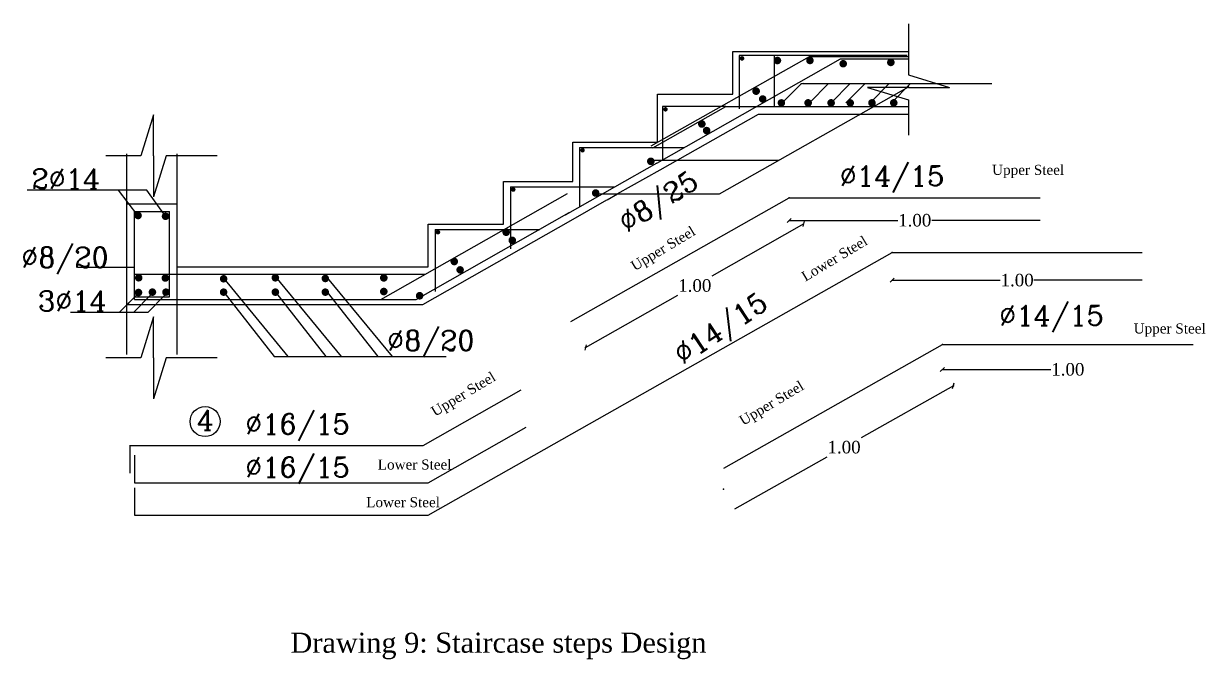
# Model space of a CAD drawing. Header units: inches. Extents: x 159757 to 319554, y 183473 to 366995.
# Drawn here: x 159784.63 to 159796.4, y 183517.5 to 183523.84 of the extents above; entities that cross this region are included whole.
import ezdxf

# ---------------------------------------------------------------- set-up
doc = ezdxf.new("R2010")
doc.units = ezdxf.units.IN
doc.header["$MEASUREMENT"] = 0
doc.header["$PDSIZE"] = 2
doc.layers.add('DIM6', color=180, linetype='Continuous')
doc.styles.get("Standard").update_dxf_attribs({"font": 'times.ttf', "height": 0.15})
doc.styles.add('style13', font='times.ttf', dxfattribs={"height": 0.06})
doc.styles.add('STYLE2', font='romanc.shx', dxfattribs={"height": 50})

# ---------------------------------------------------------------- blocks, each defined once
blk = doc.blocks.new('_Oblique')
at = {"color": 0, "linetype": 'ByBlock', "lineweight": -2}
blk.add_line((-0.5, -0.5), (0.5, 0.5), dxfattribs=at)

msp = doc.modelspace()

# ---------------------------------------------------------------- linework, layer by layer
at = {"layer": 'DIM6', "color": 7, "linetype": 'Continuous'}
for p, q in [((159793.446, 183523.836), (159793.446, 183523.326)), ((159790.885, 183522.618), (159792.46, 183523.51)), ((159790.941, 183522.448), (159792.77, 183523.485)), ((159791.696, 183523.56), (159793.446, 183523.56)), ((159791.696, 183523.135), (159791.696, 183523.56)), ((159793.432, 183523.518), (159791.76, 183523.518)), ((159791.76, 183523.518), (159791.76, 183522.988)), ((159792.109, 183523.518), (159792.109, 183523.01)), ((159792.46, 183523.51), (159793.446, 183523.51)), ((159792.77, 183523.485), (159793.446, 183523.485)), ((159792.399, 183523.239), (159794.278, 183523.239)), ((159792.46, 183523.047), (159792.651, 183523.239)), ((159792.676, 183523.047), (159792.867, 183523.239)), ((159792.822, 183523.047), (159793.014, 183523.239)), ((159793.064, 183523.047), (159793.255, 183523.239)), ((159793.276, 183523.047), (159793.468, 183523.239)), ((159793.446, 183523.326), (159793.854, 183523.201)), ((159790.946, 183523.135), (159791.696, 183523.135)), ((159790.946, 183522.657), (159790.946, 183523.135)), ((159791.563, 183522.14), (159793.453, 183523.211)), ((159792.187, 183523.047), (159792.363, 183523.224)), ((159793.446, 183523.201), (159793.037, 183523.201)), ((159793.037, 183523.201), (159793.446, 183523.076)), ((159793.446, 183523.201), (159793.854, 183523.201)), ((159790.9, 183522.598), (159791.628, 183523.01)), ((159791.628, 183523.01), (159790.997, 183523.01)), ((159790.997, 183523.01), (159790.997, 183522.48)), ((159791.628, 183523.01), (159793.446, 183523.01)), ((159793.446, 183523.076), (159793.446, 183522.726)), ((159785.926, 183522.929), (159785.801, 183522.521)), ((159785.926, 183522.521), (159785.926, 183522.929)), ((159790.973, 183522.381), (159791.952, 183522.935)), ((159791.952, 183522.935), (159793.446, 183522.935)), ((159790.102, 183522.265), (159790.102, 183522.657)), ((159790.102, 183522.657), (159790.346, 183522.657)), ((159790.346, 183522.657), (159790.946, 183522.657)), ((159785.661, 183520.54), (159785.661, 183522.54)), ((159786.161, 183520.54), (159786.161, 183522.54)), ((159790.171, 183522.603), (159790.171, 183522.012)), ((159790.171, 183522.603), (159790.367, 183522.603)), ((159790.367, 183522.603), (159791.213, 183522.603)), ((159785.801, 183522.521), (159785.451, 183522.521)), ((159786.051, 183522.521), (159785.926, 183522.112)), ((159785.926, 183522.521), (159785.926, 183522.112)), ((159786.561, 183522.521), (159786.051, 183522.521)), ((159790.523, 183522.212), (159790.943, 183522.45)), ((159790.867, 183522.477), (159792.157, 183522.477)), ((159790.546, 183522.14), (159790.973, 183522.381)), ((159785.861, 183522.177), (159784.666, 183522.177)), ((159785.769, 183521.926), (159785.577, 183522.177)), ((159786.046, 183521.918), (159785.861, 183522.177)), ((159789.411, 183521.84), (159789.411, 183522.265)), ((159789.411, 183522.265), (159790.102, 183522.265)), ((159789.481, 183522.212), (159790.523, 183522.212)), ((159789.481, 183522.212), (159789.481, 183521.592)), ((159790.029, 183521.932), (159790.52, 183522.21)), ((159788.189, 183521.09), (159790.049, 183522.144)), ((159790.084, 183520.868), (159792.259, 183522.101)), ((159790.084, 183521.877), (159790.443, 183522.08)), ((159790.351, 183522.14), (159791.563, 183522.14)), ((159790.444, 183522.083), (159790.547, 183522.141)), ((159792.259, 183522.101), (159794.759, 183522.101)), ((159785.661, 183522.04), (159786.161, 183522.04)), ((159785.736, 183521.965), (159786.086, 183521.965)), ((159785.736, 183521.09), (159785.736, 183521.965)), ((159786.086, 183521.115), (159786.086, 183521.965)), ((159788.544, 183521.09), (159790.068, 183521.954)), ((159788.608, 183521.04), (159790.084, 183521.877)), ((159788.661, 183521.415), (159788.661, 183521.84)), ((159788.661, 183521.84), (159789.411, 183521.84)), ((159792.405, 183521.843), (159791.487, 183521.322)), ((159792.259, 183521.877), (159793.34, 183521.877)), ((159794.759, 183521.877), (159793.678, 183521.877)), ((159788.731, 183521.787), (159789.773, 183521.787)), ((159788.731, 183521.787), (159788.731, 183521.167)), ((159788.661, 183518.939), (159793.283, 183521.558)), ((159793.283, 183521.558), (159795.774, 183521.558)), ((159785.739, 183521.406), (159785.17, 183521.406)), ((159786.161, 183521.415), (159788.661, 183521.415)), ((159785.736, 183521.34), (159788.63, 183521.34)), ((159786.625, 183521.299), (159787.265, 183520.521)), ((159787.141, 183521.314), (159787.796, 183520.521)), ((159787.657, 183521.304), (159788.302, 183520.521)), ((159793.283, 183521.281), (159794.36, 183521.281)), ((159795.774, 183521.281), (159794.697, 183521.281)), ((159785.769, 183521.144), (159785.584, 183520.959)), ((159785.904, 183521.137), (159785.726, 183520.959)), ((159786.046, 183521.137), (159785.868, 183520.959)), ((159786.625, 183521.162), (159787.127, 183520.521)), ((159787.141, 183521.162), (159787.644, 183520.521)), ((159787.657, 183521.162), (159788.16, 183520.521)), ((159790.23, 183520.61), (159791.149, 183521.131)), ((159785.661, 183521.04), (159788.608, 183521.04)), ((159785.736, 183521.115), (159786.086, 183521.115)), ((159785.736, 183521.09), (159788.544, 183521.09)), ((159785.868, 183520.959), (159785.099, 183520.959)), ((159785.926, 183520.916), (159785.801, 183520.508)), ((159785.926, 183520.508), (159785.926, 183520.916)), ((159791.608, 183519.41), (159793.784, 183520.642)), ((159793.784, 183520.642), (159796.284, 183520.642)), ((159785.801, 183520.508), (159785.451, 183520.508)), ((159786.051, 183520.508), (159785.926, 183520.099)), ((159785.926, 183520.508), (159785.926, 183520.099)), ((159786.561, 183520.508), (159786.051, 183520.508)), ((159787.127, 183520.521), (159788.842, 183520.521)), ((159793.784, 183520.392), (159794.865, 183520.392)), ((159788.612, 183519.635), (159789.588, 183520.188)), ((159793.894, 183520.23), (159792.974, 183519.712)), ((159788.661, 183519.263), (159789.638, 183519.816)), ((159785.687, 183519.635), (159788.612, 183519.635)), ((159785.693, 183519.36), (159785.693, 183519.635)), ((159785.736, 183519.538), (159785.736, 183519.263)), ((159791.716, 183519.004), (159792.636, 183519.522)), ((159785.736, 183519.263), (159788.661, 183519.263)), ((159785.736, 183519.214), (159785.736, 183518.939)), ((159785.736, 183518.939), (159788.661, 183518.939))]:
    msp.add_line(p, q, dxfattribs=at)
for points, const_width in [([(159791.777, 183523.49, 1), (159791.8, 183523.49, 1)], 0.0225), ([(159792.122, 183523.469, 1), (159792.16, 183523.469, 1)], 0.0375), ([(159792.447, 183523.469, 1), (159792.484, 183523.469, 1)], 0.0375), ([(159792.778, 183523.437, 1), (159792.815, 183523.437, 1)], 0.0375), ([(159793.252, 183523.45, 1), (159793.29, 183523.45, 1)], 0.0375), ([(159791.91, 183523.164, 1), (159791.948, 183523.164, 1)], 0.0375), ([(159791.976, 183523.086, 1), (159792.013, 183523.086, 1)], 0.0375), ([(159791.015, 183522.983, 1), (159791.037, 183522.983, 1)], 0.0225), ([(159792.162, 183523.047, 1), (159792.199, 183523.047, 1)], 0.0375), ([(159792.428, 183523.047, 1), (159792.466, 183523.047, 1)], 0.0375), ([(159792.657, 183523.047, 1), (159792.695, 183523.047, 1)], 0.0375), ([(159792.848, 183523.047, 1), (159792.885, 183523.047, 1)], 0.0375), ([(159793.064, 183523.047, 1), (159793.102, 183523.047, 1)], 0.0375), ([(159793.281, 183523.047, 1), (159793.319, 183523.047, 1)], 0.0375), ([(159791.369, 183522.837, 1), (159791.407, 183522.837, 1)], 0.0375), ([(159791.417, 183522.771, 1), (159791.455, 183522.771, 1)], 0.0375), ([(159790.189, 183522.575, 1), (159790.211, 183522.575, 1)], 0.0225), ([(159790.861, 183522.465, 1), (159790.899, 183522.465, 1)], 0.0375), ([(159789.498, 183522.184, 1), (159789.521, 183522.184, 1)], 0.0225), ([(159790.312, 183522.149, 1), (159790.35, 183522.149, 1)], 0.0375), ([(159785.754, 183521.925, 1), (159785.791, 183521.925, 1)], 0.0375), ([(159786.027, 183521.918, 1), (159786.065, 183521.918, 1)], 0.0375), ([(159788.748, 183521.759, 1), (159788.771, 183521.759, 1)], 0.0225), ([(159789.42, 183521.759, 1), (159789.458, 183521.759, 1)], 0.0375), ([(159789.481, 183521.678, 1), (159789.519, 183521.678, 1)], 0.0375), ([(159788.903, 183521.467, 1), (159788.941, 183521.467, 1)], 0.0375), ([(159788.962, 183521.384, 1), (159788.999, 183521.384, 1)], 0.0375), ([(159785.76, 183521.305, 1), (159785.797, 183521.305, 1)], 0.0375), ([(159786.025, 183521.302, 1), (159786.062, 183521.302, 1)], 0.0375), ([(159786.606, 183521.295, 1), (159786.643, 183521.295, 1)], 0.0375), ([(159787.121, 183521.305, 1), (159787.159, 183521.305, 1)], 0.0375), ([(159787.619, 183521.298, 1), (159787.656, 183521.298, 1)], 0.0375), ([(159788.201, 183521.304, 1), (159788.239, 183521.304, 1)], 0.0375), ([(159785.757, 183521.158, 1), (159785.795, 183521.158, 1)], 0.0375), ([(159785.896, 183521.162, 1), (159785.934, 183521.162, 1)], 0.0375), ([(159786.031, 183521.162, 1), (159786.068, 183521.162, 1)], 0.0375), ([(159786.606, 183521.162, 1), (159786.643, 183521.162, 1)], 0.0375), ([(159787.121, 183521.162, 1), (159787.159, 183521.162, 1)], 0.0375), ([(159787.619, 183521.162, 1), (159787.656, 183521.162, 1)], 0.0375), ([(159788.201, 183521.168, 1), (159788.239, 183521.168, 1)], 0.0375), ([(159788.558, 183521.126, 1), (159788.596, 183521.126, 1)], 0.0375)]:
    msp.add_lwpolyline(points, format="xyb", close=True, dxfattribs=dict(at, const_width=const_width))
msp.add_circle((159786.44, 183519.873), 0.15, dxfattribs=at)
msp.add_arc((159792.399, 183523.189), 0.05, 90, 135, dxfattribs=at)
for p in [(159792.259, 183522.101), (159792.259, 183522.101), (159785.661, 183522.04), (159793.283, 183521.558), (159785.676, 183521.051), (159790.23, 183520.61), (159793.784, 183520.642), (159793.894, 183520.23), (159791.605, 183519.2)]:
    msp.add_point(p, dxfattribs=at)

# ---------------------------------------------------------------- block references
for p, xscale, yscale, zscale, rotation in [((159792.259, 183521.877), 0.03999999999359716, 0.03999999999359716, 0.03999999999359716, 180), ((159792.405, 183521.843), 0.03999999999602708, 0.03999999999602708, 0.03999999999602708, 29.53878226681203), ((159793.283, 183521.281), 0.03999999999359716, 0.03999999999359716, 0.03999999999359716, 180), ((159790.23, 183520.61), 0.03999999999602709, 0.03999999999602709, 0.03999999999602709, 209.538782266812), ((159793.784, 183520.392), 0.03999999999359716, 0.03999999999359716, 0.03999999999359716, 180), ((159793.894, 183520.23), 0.04000000000179819, 0.04000000000179819, 0.04000000000179819, 29.38529772099224)]:
    msp.add_blockref('_Oblique', p, dxfattribs=dict(at, xscale=xscale, yscale=yscale, zscale=zscale, rotation=rotation))

# ---------------------------------------------------------------- texts
at = {"layer": 'DIM6', "color": 7, "linetype": 'Continuous', "style": 'STYLE2'}
for s, height, p in [('%%c14/15', 0.1994, (159792.761, 183522.22)), ('2%%c14', 0.1994, (159784.71, 183522.19)), ('%%c8/20', 0.1994, (159784.607, 183521.409)), ('3%%c14', 0.1994, (159784.776, 183520.974)), ('%%c14/15', 0.1994, (159794.35, 183520.83)), ('%%c8/20', 0.1994, (159788.252, 183520.581)), ('4', 0.199, (159786.357, 183519.788)), ('%%c16/15', 0.1994, (159786.839, 183519.749)), ('%%c16/15', 0.1994, (159786.839, 183519.318))]:
    msp.add_text(s, height=height, dxfattribs=at).set_placement(p)
at = {"layer": 'DIM6', "color": 7, "linetype": 'Continuous'}
for s, p in [('Upper Steel', (159794.28, 183522.33)), ('Upper Steel', (159795.69, 183520.75)), ('Lower Steel', (159788.16, 183519.395)), ('Lower Steel', (159788.045, 183519.02))]:
    msp.add_text(s, height=0.1, dxfattribs=at).set_placement(p)
for s, height, rotation, style, p in [('%%c8/25', 0.1994, 32.5668, 'STYLE2', (159790.639, 183521.749)), ('Upper Steel', 0.1, 31, 'style13', (159790.72, 183521.37)), ('Lower Steel', 0.1, 31, 'style13', (159792.42, 183521.265)), ('%%C14/15', 0.1994, 33.5033, 'STYLE2', (159791.194, 183520.435)), ('Upper Steel', 0.1, 31, 'style13', (159788.73, 183519.92)), ('Upper Steel', 0.1, 31, 'style13', (159791.8, 183519.83))]:
    msp.add_text(s, height=height, rotation=rotation, dxfattribs=dict(at, style=style)).set_placement(p)
msp.add_text('Drawing 9: Staircase steps Design', height=0.2, rotation=0.02, dxfattribs=at).set_placement((159787.29, 183517.57))
at = {"layer": 'DIM6', "color": 7, "linetype": 'Continuous', "char_height": 0.125, "attachment_point": 5}
for insert in [(159793.509, 183521.877), (159791.318, 183521.227), (159794.529, 183521.281), (159795.034, 183520.392), (159792.805, 183519.617)]:
    msp.add_mtext('\\A1;1.00', dxfattribs=dict(at, insert=insert))

doc.saveas('drawing.dxf')
